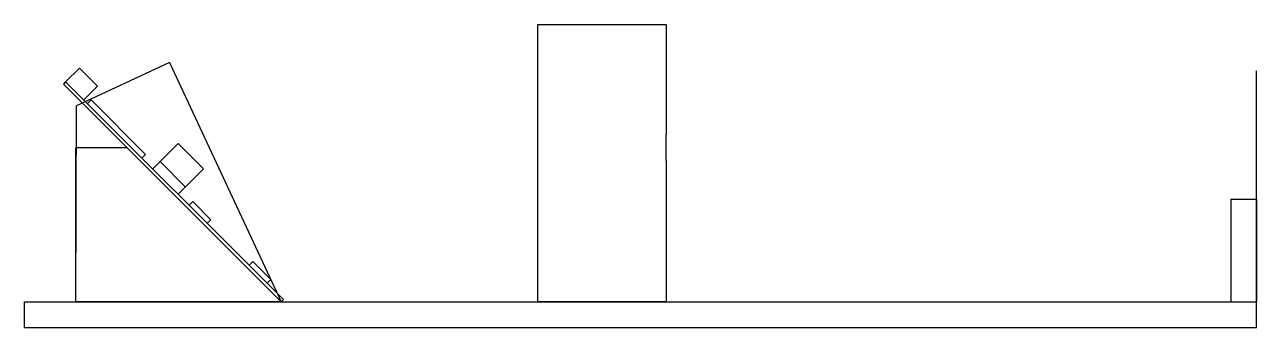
# Model space of a CAD drawing. Header units: millimetres. Extents: x -86 to 154, y -36 to 23.
import ezdxf

# ---------------------------------------------------------------- set-up
doc = ezdxf.new("R2010")
doc.units = ezdxf.units.MM
for name, color, linetype, lineweight, true_color in [('baffle', 1, 'Continuous', 25, 0xff0000), ('bench', 7, 'Continuous', 25, 0x000000), ('block', 7, 'Continuous', 25, 0x000000), ('camera block', 7, 'Continuous', 25, 0x000000), ('grating holder', 1, 'Continuous', 25, 0xff0000), ('side', 7, 'Continuous', 25, 0x000000), ('slit card', 1, 'Continuous', 25, 0xff0000)]:
    doc.layers.add(name, color=color, linetype=linetype, lineweight=lineweight, true_color=true_color)

msp = doc.modelspace()

# ---------------------------------------------------------------- linework, layer by layer
at = {"layer": 'baffle'}
for p, q in [((14.3, -30.82), (14.3, 23.18)), ((14.3, 23.18), (39.3, 23.18)), ((39.3, 23.18), (39.3, 1.68)), ((39.3, -3.32), (39.3, 1.68)), ((39.3, -3.32), (39.3, -30.82)), ((39.3, -30.82), (14.3, -30.82))]:
    msp.add_line(p, q, dxfattribs=at)
at = {"layer": 'bench'}
for p, q in [((-85.7, -30.82), (154.3, -30.82)), ((-85.7, -35.82), (-85.7, -30.82)), ((154.3, -35.82), (154.3, -30.82)), ((-85.7, -35.82), (154.3, -35.82))]:
    msp.add_line(p, q, dxfattribs=at)
at = {"layer": 'block'}
for p, q in [((149.3, -10.82), (149.3, -10.82)), ((149.3, -10.82), (149.3, -30.82)), ((149.3, -10.82), (154.3, -10.82)), ((154.3, -10.82), (154.3, -30.82)), ((149.3, -30.82), (149.3, -30.82)), ((149.3, -30.82), (154.3, -30.82))]:
    msp.add_line(p, q, dxfattribs=at)
at = {"layer": 'camera block'}
for p, q in [((-75.7, -30.82), (-75.7, -0.82)), ((-65.7, -0.82), (-75.7, -0.82)), ((-35.7, -30.82), (-65.7, -0.82)), ((-75.7, -30.82), (-35.7, -30.82))]:
    msp.add_line(p, q, dxfattribs=at)
at = {"layer": 'grating holder'}
for p, q in [((-57.46, 15.83), (-75.58, 7.38)), ((-57.46, 15.83), (-35.7, -30.82)), ((-75.7, -30.82), (-75.58, 7.38)), ((-35.7, -30.82), (-75.7, -30.82))]:
    msp.add_line(p, q, dxfattribs=at)
at = {"layer": 'side'}
for p, q in [((-77.71, 12.03), (-75.02, 14.72)), ((-71.48, 11.18), (-75.02, 14.72)), ((-77.71, 12.03), (-78.13, 11.61)), ((-77.71, 12.03), (-35.28, -30.39)), ((-35.7, -30.82), (-78.13, 11.61)), ((-74.17, 8.5), (-71.48, 11.18)), ((-70.78, 10.48), (-70.78, 10.48)), ((-73.46, 7.79), (-72.76, 8.5)), ((-72.76, 8.5), (-62.15, -2.11)), ((-55.79, 0.01), (-60.74, -4.94)), ((-55.79, 0.01), (-50.84, -4.94)), ((-55.79, 0.01), (-50.84, -4.94)), ((-62.15, -2.11), (-62.86, -2.82)), ((-59.32, -3.52), (-54.37, -8.47)), ((-50.84, -4.94), (-55.79, -9.89)), ((-53.66, -12.01), (-52.96, -11.3)), ((-49.42, -14.84), (-52.96, -11.3)), ((-50.13, -15.54), (-49.42, -14.84)), ((-41.26, -22.99), (-41.96, -23.69)), ((-37.72, -26.52), (-41.26, -22.99)), ((-38.43, -27.23), (-37.72, -26.52)), ((-35.28, -30.39), (-35.7, -30.82))]:
    msp.add_line(p, q, dxfattribs=at)
at = {"layer": 'slit card'}
msp.add_line((154.3, -35.82), (154.3, 14.18), dxfattribs=at)

doc.saveas('drawing.dxf')
